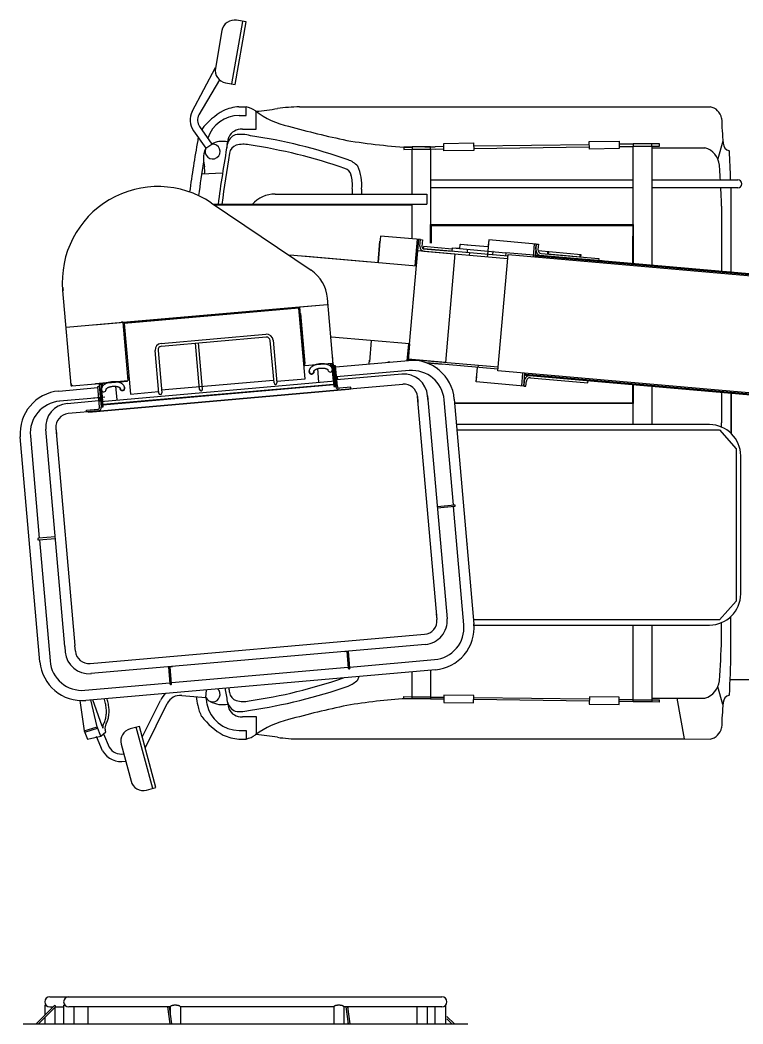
# Model space of a CAD drawing. Header units: inches. Extents: x 34 to 7218, y 31 to 7531.
# Drawn here: x 40 to 2559, y 4031 to 7529 of the extents above; entities that cross this region are included whole.
import ezdxf

# ---------------------------------------------------------------- set-up
doc = ezdxf.new("R2010")
doc.units = ezdxf.units.IN
doc.header["$MEASUREMENT"] = 0
doc.layers.add('Symbols', color=6, linetype='Continuous')

# ---------------------------------------------------------------- blocks, each defined once
blk = doc.blocks.new('A$C03BB38F2')
for p, q in [((0.5672, 1.8931), (0.5967, 2.0605)), ((0.5406, 2.0359), (0.5229, 1.9354)), ((0.5406, 2.0359), (0.5229, 1.9354)), ((0.4611, 1.8193), (0.5232, 1.937)), ((0.5338, 1.9041), (0.4788, 1.8099)), ((0.5856, 1.8316), (0.6056, 1.8316)), ((0.7483, 1.8313), (1.7806, 1.8313)), ((1.7806, 1.8313), (1.849, 1.8316)), ((0.4808, 1.7787), (0.5137, 1.7318)), ((0.4644, 1.7673), (0.4973, 1.7203)), ((0.5549, 1.7304), (0.559, 1.7503)), ((0.4973, 1.7203), (0.5137, 1.7318)), ((1.0846, 1.724), (1.0911, 1.7241)), ((1.0911, 1.7241), (1.1118, 1.7244)), ((1.1352, 1.7247), (1.1118, 1.7244)), ((1.525, 1.7299), (1.2152, 1.7258)), ((1.2153, 1.7198), (1.5251, 1.7239)), ((1.643, 1.7315), (1.605, 1.731)), ((1.6051, 1.725), (1.643, 1.7255)), ((1.643, 1.4108), (1.643, 1.7261)), ((1.713, 1.7324), (1.6896, 1.7321)), ((1.6896, 1.7261), (1.713, 1.7264)), ((1.693, 1.7261), (1.693, 1.4065)), ((1.713, 1.7264), (1.713, 1.7324)), ((1.8832, 1.7391), (1.8694, 1.6919)), ((1.0499, 1.5975), (1.0499, 1.7181)), ((1.0499, 1.6277), (1.0499, 1.7092)), ((1.0999, 1.7188), (1.0999, 1.4659)), ((1.0999, 1.7185), (1.1118, 1.7184)), ((1.0999, 1.7098), (1.0999, 1.6316)), ((1.1118, 1.7184), (1.1353, 1.7187)), ((1.693, 1.7216), (1.7606, 1.7216)), ((1.7606, 1.7216), (1.8345, 1.7216)), ((0.4863, 1.6516), (0.5424, 1.6547)), ((1.0999, 1.636), (1.643, 1.636)), ((1.693, 1.636), (1.9229, 1.636)), ((0.6834, 1.5975), (1.0899, 1.5975)), ((1.0899, 1.5975), (1.0899, 1.5703)), ((1.643, 1.6143), (1.0999, 1.6143)), ((1.9229, 1.6143), (1.693, 1.6143)), ((1.9046, 1.6143), (1.9046, 1.3879)), ((0.512, 1.574), (0.7793, 1.3934)), ((0.6834, 1.5703), (1.0899, 1.5703)), ((1.0499, 1.4776), (1.0499, 1.5703)), ((1.8796, 1.565), (1.8796, 1.3901)), ((1.0999, 1.5159), (1.643, 1.5159)), ((1.0999, 1.4662), (1.0999, 1.5159)), ((1.0999, 1.4659), (1.0999, 1.5159)), ((1.1011, 1.5159), (1.1011, 1.4662)), ((1.1011, 1.5135), (1.643, 1.5135)), ((1.643, 1.5159), (1.643, 1.5135)), ((1.6418, 1.4847), (1.643, 1.4847)), ((1.6418, 1.4109), (1.6418, 1.4847)), ((1.643, 1.4847), (1.643, 1.4108)), ((0.9639, 1.471), (0.959, 1.4143)), ((0.959, 1.4143), (0.9639, 1.471)), ((1.0585, 1.4056), (1.0647, 1.4763)), ((1.0616, 1.4053), (1.0678, 1.476)), ((1.1578, 1.4501), (1.0806, 1.4568)), ((1.1965, 1.4617), (1.2544, 1.4567)), ((1.2554, 1.4749), (1.252, 1.4358)), ((1.3773, 1.4642), (1.3743, 1.4297)), ((1.3829, 1.4637), (1.3799, 1.4292)), ((0.7221, 1.435), (0.939, 1.416)), ((0.7573, 1.4319), (1.0616, 1.4053)), ((1.0819, 1.4447), (1.3062, 1.425)), ((1.3068, 1.431), (1.082, 1.4507)), ((1.1982, 1.4405), (1.199, 1.4495)), ((1.2043, 1.434), (1.2048, 1.4399)), ((1.2524, 1.4297), (1.2529, 1.4357)), ((1.2667, 1.4436), (1.2659, 1.4346)), ((1.5591, 1.4182), (1.3017, 1.4405)), ((1.5497, 1.419), (1.3962, 1.4324)), ((1.4127, 1.437), (1.4725, 1.4318)), ((1.4137, 1.4369), (1.4142, 1.4429)), ((1.4157, 1.4367), (1.4162, 1.4427)), ((1.5003, 1.4293), (1.5009, 1.4353)), ((0.1136, 1.3392), (0.1358, 1.0852)), ((0.8226, 1.3009), (0.1975, 1.2462)), ((0.2748, 1.2542), (0.748, 1.2956)), ((0.7481, 1.2944), (0.748, 1.2956)), ((0.8238, 1.301), (0.7481, 1.2944)), ((0.763, 1.1379), (0.7493, 1.2945)), ((0.839, 1.1417), (0.8235, 1.3184)), ((0.7508, 1.2776), (0.7626, 1.1431)), ((0.2749, 1.253), (0.1235, 1.2397)), ((0.2749, 1.253), (0.2748, 1.2542)), ((0.2749, 1.253), (0.2885, 1.0976)), ((0.7523, 1.2471), (0.7508, 1.2469)), ((0.7524, 1.2451), (0.7509, 1.245)), ((0.3777, 1.1974), (0.6586, 1.222)), ((0.6593, 1.214), (0.3784, 1.1894)), ((1.0433, 1.1961), (0.8345, 1.2144)), ((0.4808, 1.0738), (0.47, 1.1975)), ((0.4888, 1.0745), (0.4779, 1.199)), ((0.6801, 1.0912), (0.6701, 1.2049)), ((0.6781, 1.2056), (0.688, 1.0919)), ((0.9407, 1.2051), (0.9357, 1.1483)), ((1.0402, 1.1964), (1.0362, 1.1511)), ((1.0433, 1.1961), (1.0394, 1.1514)), ((0.3713, 1.0642), (0.3613, 1.1779)), ((0.3693, 1.1786), (0.3792, 1.0649)), ((0.8356, 1.1665), (0.8378, 1.1416)), ((0.763, 1.1379), (0.8363, 1.1443)), ((0.8306, 1.1438), (0.8312, 1.1367)), ((0.835, 1.1442), (0.8369, 1.1235)), ((0.8398, 1.1418), (0.8353, 1.1414)), ((0.8353, 1.1414), (0.8392, 1.0966)), ((0.8393, 1.0961), (0.8353, 1.1409)), ((0.8368, 1.1415), (0.838, 1.1417)), ((0.8437, 1.097), (0.8398, 1.1418)), ((0.8454, 1.1345), (1.0402, 1.1515)), ((0.9352, 1.1423), (0.936, 1.1523)), ((1.0397, 1.1552), (1.2808, 1.1341)), ((1.0895, 1.1449), (1.1308, 1.1412)), ((1.2803, 1.1282), (1.0895, 1.1449)), ((1.1157, 1.1324), (1.1156, 1.132)), ((1.222, 1.0939), (1.2255, 1.133)), ((1.227, 1.1389), (1.2264, 1.1329)), ((0.2914, 1.1054), (0.2879, 1.1051)), ((0.8004, 1.0932), (0.7972, 1.1297)), ((0.8369, 1.1235), (0.8358, 1.1234)), ((1.0426, 1.1244), (0.8478, 1.1074)), ((1.0228, 1.1148), (0.8485, 1.0996)), ((0.851, 1.0998), (0.8503, 1.1076)), ((1.3439, 1.0833), (1.347, 1.1177)), ((1.3496, 1.0828), (1.3526, 1.1173)), ((1.3522, 1.1128), (1.531, 1.097)), ((0.1033, 1.0695), (0.2079, 1.0787)), ((0.1033, 1.0695), (0.2079, 1.0787)), ((0.138, 1.0882), (0.1356, 1.088)), ((0.1368, 1.0881), (0.137, 1.0853)), ((0.1381, 1.0844), (0.1409, 1.0847)), ((0.2019, 1.09), (0.2885, 1.0976)), ((0.2122, 1.0869), (0.2167, 1.0873)), ((0.2122, 1.0869), (0.2167, 1.0873)), ((0.2161, 1.042), (0.2122, 1.0869)), ((0.2161, 1.042), (0.8437, 1.097)), ((0.2164, 1.0901), (0.2182, 1.0693)), ((0.2167, 1.0873), (0.2206, 1.0424)), ((0.2167, 1.0873), (0.2171, 1.0818)), ((0.2167, 1.0873), (0.2171, 1.0818)), ((0.2171, 1.0818), (0.2206, 1.0424)), ((0.2215, 1.0833), (0.2209, 1.0905)), ((0.2213, 1.0342), (0.8399, 1.0883)), ((0.2214, 1.033), (0.84, 1.0871)), ((0.2264, 1.0909), (0.2266, 1.0878)), ((0.2309, 1.0905), (0.2309, 1.0913)), ((0.2594, 1.0458), (0.2562, 1.0824)), ((0.6785, 1.0981), (0.3776, 1.0717)), ((0.6877, 1.0959), (0.7634, 1.1025)), ((0.8509, 1.0725), (1.0252, 1.0877)), ((1.6418, 1.0359), (1.6418, 1.0873)), ((1.643, 0.9795), (1.643, 1.0872)), ((1.693, 1.0855), (1.693, 0.9795)), ((0.2102, 1.0516), (0.1056, 1.0424)), ((0.2102, 1.0516), (0.1056, 1.0424)), ((0.2265, 1.053), (0.1966, 1.0504)), ((0.2102, 1.0516), (0.2111, 1.0416)), ((0.2952, 1.0615), (0.3709, 1.0681)), ((1.0646, 1.0547), (1.0659, 1.0397)), ((1.1169, 0.4569), (1.0646, 1.0546)), ((1.0917, 1.057), (1.144, 0.4593)), ((1.093, 1.0421), (1.0917, 1.057)), ((1.8796, 1.0665), (1.8796, 0.9841)), ((1.9046, 1.0643), (1.9046, 0.9567)), ((1.9056, 1.0642), (1.9056, 0.9558)), ((0.1262, 1.0364), (0.2109, 1.0438)), ((0.1262, 1.0364), (0.2109, 1.0438)), ((1.1608, 0.7642), (1.1362, 1.0458)), ((1.1633, 1.0482), (1.216, 0.445)), ((1.1641, 1.0383), (1.6418, 1.0383)), ((0.2133, 1.0167), (0.1286, 1.0093)), ((0.2133, 1.0167), (0.1286, 1.0093)), ((0.0955, 0.9699), (0.0968, 0.9549)), ((0.0955, 0.9699), (0.0968, 0.9549)), ((0.0955, 0.9699), (0.1465, 0.3871)), ((1.8472, 0.9795), (1.1693, 0.9795)), ((1.8796, 0.973), (1.8796, 0.9841)), ((0.0527, 0.3437), (0, 0.9465)), ((0.0271, 0.9488), (0.051, 0.6752)), ((0.1194, 0.3847), (0.0684, 0.9675)), ((1.9308, 0.5259), (1.9308, 0.8959)), ((1.1182, 0.7605), (1.1635, 0.7644)), ((1.1639, 0.7599), (1.1186, 0.756)), ((1.1889, 0.4427), (1.1612, 0.7597)), ((0.0937, 0.6789), (0.0488, 0.675)), ((0.0492, 0.6705), (0.0941, 0.6744)), ((0.0514, 0.6707), (0.0798, 0.3461)), ((1.198, 0.6599), (1.1965, 0.6564)), ((1.1169, 0.4569), (1.1156, 0.4719)), ((1.9046, 0.3692), (1.9046, 0.4651)), ((1.216, 0.4423), (1.8472, 0.4423)), ((1.643, 0.4046), (1.643, 0.4423)), ((1.693, 0.4423), (1.693, 0.3359)), ((1.8796, 0.4032), (1.8796, 0.4489)), ((0.1872, 0.3391), (1.0838, 0.4175)), ((1.643, 0.2421), (1.643, 0.4046)), ((0.1194, 0.3847), (0.1207, 0.3698)), ((0.1478, 0.3722), (0.1465, 0.3871)), ((1.0862, 0.3904), (0.1896, 0.312)), ((0.8684, 0.3714), (0.8766, 0.3721)), ((0.8752, 0.372), (0.8792, 0.3266)), ((0.8837, 0.327), (0.8797, 0.3723)), ((0.3971, 0.3301), (0.401, 0.2847)), ((0.4002, 0.3304), (0.4084, 0.3311)), ((0.4055, 0.2851), (0.4016, 0.3305)), ((0.4053, 0.2879), (0.879, 0.3293)), ((0.8835, 0.3297), (1.1103, 0.3496)), ((1.693, 0.3359), (1.693, 0.2421)), ((1.1127, 0.3225), (0.1757, 0.2405)), ((1.0499, 0.2501), (1.0499, 0.317)), ((1.0999, 0.3214), (1.0999, 0.2494)), ((1.9025, 0.2961), (1.9736, 0.2961)), ((0.1734, 0.2676), (0.4008, 0.2875)), ((1.8832, 0.2291), (1.8694, 0.2763)), ((0.4329, 0.2538), (0.4971, 0.2482)), ((0.4971, 0.2482), (0.4992, 0.2681)), ((1.0999, 0.2494), (1.1353, 0.249)), ((1.1352, 0.2435), (1.0999, 0.244)), ((1.525, 0.2383), (1.2152, 0.2424)), ((1.2153, 0.248), (1.5251, 0.2441)), ((1.6051, 0.2431), (1.643, 0.2427)), ((1.693, 0.2466), (1.7606, 0.2466)), ((1.7806, 0.1369), (1.7606, 0.2466)), ((1.7606, 0.2466), (1.8345, 0.2466)), ((0.2195, 0.1711), (0.1948, 0.2421)), ((0.327, 0.1418), (0.3757, 0.2405)), ((0.3348, 0.1126), (0.3936, 0.2317)), ((0.5549, 0.2378), (0.559, 0.2179)), ((1.643, 0.2367), (1.605, 0.2372)), ((1.6891, 0.2421), (1.713, 0.2418)), ((1.713, 0.2358), (1.6916, 0.2361)), ((1.713, 0.2358), (1.713, 0.2418)), ((0.1714, 0.159), (0.2058, 0.1695)), ((0.1728, 0.1556), (0.2072, 0.1661)), ((0.2195, 0.1711), (0.2216, 0.1658)), ((0.355, 0.0044), (0.311, 0.1686)), ((0.2208, 0.1054), (0.2047, 0.1432)), ((0.2231, 0.151), (0.2384, 0.115)), ((0.5856, 0.1366), (0.6056, 0.1366)), ((0.7483, 0.1369), (1.7806, 0.1369)), ((1.7806, 0.1369), (1.849, 0.1366)), ((0.2705, 0.1226), (0.2969, 0.024))]:
    blk.add_line(p, q)
for points in [[(0.5505, 1.896), (0.5756, 1.8916), (0.6051, 2.059), (0.58, 2.0634)], [(0.5863, 1.8082), (0.6056, 1.8082), (0.6056, 1.8316)], [(0.5954, 1.7714), (0.6323, 1.7714), (0.6323, 1.8195)], [(1.0499, 1.7236), (1.0282, 1.7233), (1.0283, 1.7173), (1.0499, 1.7178)], [(1.0499, 1.7181), (1.0999, 1.7181), (1.0999, 1.7241), (1.0499, 1.7241), (1.0499, 1.7181)], [(1.1351, 1.7334), (1.2151, 1.7345), (1.2153, 1.7145), (1.1353, 1.7134), (1.1351, 1.7334)], [(1.5249, 1.7383), (1.6049, 1.7394), (1.6052, 1.7194), (1.5252, 1.7183), (1.5249, 1.7383)], [(1.643, 1.7261), (1.693, 1.7261), (1.693, 1.7321), (1.643, 1.7321), (1.643, 1.7261)], [(0.5198, 1.5687), (1.0499, 1.5687), (1.0499, 1.5699), (0.5181, 1.5699)], [(1.0999, 1.5159), (1.643, 1.5159), (1.643, 1.4109)], [(1.0725, 1.4756), (0.9652, 1.485), (0.9636, 1.4671)], [(1.071, 1.4577), (1.0725, 1.4756), (1.0781, 1.4751), (1.0766, 1.4572)], [(1.0806, 1.4568), (1.0801, 1.4508), (1.1574, 1.4441)], [(1.1781, 1.4513), (1.179, 1.4623), (1.1801, 1.4632), (1.1995, 1.4615)], [(1.3829, 1.4637), (1.2554, 1.4749), (1.2542, 1.4609)], [(1.3817, 1.4498), (1.3829, 1.4637), (1.3885, 1.4632), (1.3873, 1.4493)], [(1.0652, 1.4461), (1.1648, 1.4374), (1.1393, 1.1465), (1.0397, 1.1552), (1.0652, 1.4461)], [(1.1573, 1.4441), (1.1581, 1.4531), (1.3017, 1.4405), (1.3009, 1.4315)], [(1.1781, 1.4515), (1.1677, 1.4524), (1.1677, 1.4528)], [(1.3072, 1.4356), (2.2037, 1.3572), (2.1764, 1.0452), (1.2799, 1.1236), (1.3072, 1.4356)], [(1.3542, 1.1125), (5.2294, 0.7734), (5.2575, 1.0946), (1.3823, 1.4336)], [(5.2572, 1.0919), (1.382, 1.431), (1.3819, 1.4291)], [(1.3964, 1.4384), (1.5023, 1.4292), (1.5029, 1.4351), (1.3878, 1.4452)], [(1.3964, 1.4384), (1.5502, 1.425), (1.5497, 1.419)], [(0.7634, 1.1025), (0.7468, 1.2918), (0.2786, 1.2508), (0.2952, 1.0615)], [(0.7748, 1.1219), (0.7747, 1.1228), (0.7748, 1.1241), (0.775, 1.1254), (0.7753, 1.1266), (0.7758, 1.1278), (0.7763, 1.1289), (0.7769, 1.13), (0.7776, 1.131), (0.7783, 1.132), (0.7792, 1.1329), (0.78, 1.1338), (0.781, 1.1346), (0.7819, 1.1354), (0.783, 1.1362), (0.784, 1.1369), (0.7852, 1.1376), (0.7863, 1.1382), (0.7875, 1.1388), (0.7888, 1.1394), (0.79, 1.1399), (0.7913, 1.1404), (0.7927, 1.1409), (0.794, 1.1413), (0.7954, 1.1417), (0.7968, 1.142), (0.7982, 1.1423), (0.7996, 1.1426), (0.8011, 1.1428), (0.8026, 1.143), (0.804, 1.1431), (0.8055, 1.1432), (0.807, 1.1433), (0.8084, 1.1433), (0.8099, 1.1433), (0.8113, 1.1433), (0.8128, 1.1432), (0.8142, 1.1431), (0.8156, 1.1429), (0.817, 1.1427), (0.8184, 1.1424), (0.8197, 1.1421), (0.821, 1.1418), (0.8223, 1.1414), (0.8235, 1.1409), (0.8248, 1.1405), (0.826, 1.14), (0.8271, 1.1394), (0.8282, 1.1388), (0.8293, 1.1381), (0.8303, 1.1374), (0.8312, 1.1366), (0.8322, 1.1358), (0.833, 1.1349), (0.8338, 1.1339), (0.8345, 1.1329), (0.8351, 1.1318), (0.8357, 1.1307), (0.8361, 1.1295), (0.8364, 1.1282), (0.8365, 1.1273)], [(0.7868, 1.1223), (0.7867, 1.1227), (0.7868, 1.1228), (0.7868, 1.1229), (0.7868, 1.123), (0.7869, 1.1232), (0.787, 1.1234), (0.7871, 1.1237), (0.7873, 1.124), (0.7876, 1.1244), (0.7879, 1.1247), (0.7883, 1.1251), (0.7888, 1.1255), (0.7893, 1.1259), (0.7898, 1.1264), (0.7905, 1.1268), (0.7912, 1.1272), (0.7919, 1.1276), (0.7927, 1.128), (0.7936, 1.1284), (0.7945, 1.1288), (0.7954, 1.1291), (0.7964, 1.1295), (0.7974, 1.1298), (0.7984, 1.13), (0.7995, 1.1303), (0.8006, 1.1305), (0.8017, 1.1307), (0.8028, 1.1309), (0.8039, 1.1311), (0.8051, 1.1312), (0.8062, 1.1313), (0.8073, 1.1313), (0.8085, 1.1313), (0.8096, 1.1313), (0.8107, 1.1313), (0.8118, 1.1312), (0.8129, 1.1311), (0.8139, 1.131), (0.815, 1.1308), (0.8159, 1.1306), (0.8169, 1.1304), (0.8178, 1.1302), (0.8186, 1.1299), (0.8194, 1.1297), (0.8202, 1.1294), (0.8209, 1.1291), (0.8215, 1.1288), (0.8221, 1.1284), (0.8226, 1.1281), (0.8231, 1.1278), (0.8235, 1.1275), (0.8238, 1.1272), (0.824, 1.1269), (0.8242, 1.1267), (0.8244, 1.1265), (0.8245, 1.1263), (0.8245, 1.1262), (0.8246, 1.1261), (0.8246, 1.126), (0.8246, 1.1256)], [(0.8362, 1.1309), (0.8405, 1.0816), (0.845, 1.082), (0.8407, 1.1313)], [(0.85, 1.082), (0.8452, 1.1372), (0.8407, 1.1368), (0.8455, 1.0816)], [(0.85, 1.082), (0.8452, 1.1372), (0.8407, 1.1368), (0.8455, 1.0816)], [(1.3496, 1.0828), (1.222, 1.0939), (1.2233, 1.1079)], [(1.3546, 1.1171), (1.3544, 1.1152), (5.2296, 0.7761)], [(1.3672, 1.1053), (1.5211, 1.0918), (1.5216, 1.0978)], [(0.1382, 1.0832), (0.202, 1.0888), (0.2019, 1.09)], [(0.2019, 1.09), (0.202, 1.0888), (0.2874, 1.0963), (0.2873, 1.0975)], [(0.202, 1.0888), (0.2874, 1.0963), (0.2873, 1.0975)], [(0.2125, 1.0262), (0.2076, 1.0815), (0.2121, 1.0819), (0.2169, 1.0266)], [(0.2125, 1.0262), (0.2076, 1.0815), (0.2121, 1.0819), (0.2169, 1.0266)], [(0.2125, 1.0262), (0.2076, 1.0815), (0.2121, 1.0819), (0.2169, 1.0266)], [(0.2125, 1.0262), (0.2076, 1.0815), (0.2121, 1.0819), (0.2169, 1.0266)], [(0.2131, 1.0764), (0.2174, 1.0271), (0.2219, 1.0275), (0.2176, 1.0768)], [(0.2796, 1.0785), (0.2795, 1.0795), (0.2792, 1.0807), (0.2788, 1.0819), (0.2783, 1.0831), (0.2776, 1.0842), (0.2769, 1.0852), (0.2761, 1.0862), (0.2753, 1.0871), (0.2744, 1.0879), (0.2734, 1.0887), (0.2724, 1.0894), (0.2713, 1.09), (0.2702, 1.0907), (0.2691, 1.0912), (0.2679, 1.0917), (0.2667, 1.0922), (0.2654, 1.0926), (0.2641, 1.093), (0.2628, 1.0934), (0.2615, 1.0937), (0.2601, 1.0939), (0.2587, 1.0941), (0.2573, 1.0943), (0.2559, 1.0944), (0.2545, 1.0945), (0.253, 1.0946), (0.2515, 1.0946), (0.2501, 1.0946), (0.2486, 1.0945), (0.2471, 1.0944), (0.2457, 1.0942), (0.2442, 1.0941), (0.2428, 1.0938), (0.2413, 1.0936), (0.2399, 1.0933), (0.2385, 1.0929), (0.2371, 1.0925), (0.2358, 1.0921), (0.2345, 1.0917), (0.2332, 1.0912), (0.2319, 1.0907), (0.2307, 1.0901), (0.2295, 1.0895), (0.2283, 1.0888), (0.2272, 1.0882), (0.2261, 1.0875), (0.2251, 1.0867), (0.2241, 1.0859), (0.2232, 1.0851), (0.2223, 1.0842), (0.2215, 1.0833), (0.2207, 1.0823), (0.22, 1.0813), (0.2194, 1.0802), (0.2189, 1.079), (0.2185, 1.0779), (0.2181, 1.0766), (0.2179, 1.0754), (0.2179, 1.0741), (0.2179, 1.0731)], [(0.2299, 1.0736), (0.2299, 1.0739), (0.2299, 1.074), (0.2299, 1.0741), (0.2299, 1.0743), (0.23, 1.0745), (0.2301, 1.0747), (0.2303, 1.075), (0.2305, 1.0753), (0.2307, 1.0756), (0.2311, 1.076), (0.2314, 1.0764), (0.2319, 1.0768), (0.2324, 1.0772), (0.233, 1.0776), (0.2336, 1.078), (0.2343, 1.0785), (0.235, 1.0789), (0.2358, 1.0793), (0.2367, 1.0797), (0.2376, 1.08), (0.2385, 1.0804), (0.2395, 1.0807), (0.2405, 1.081), (0.2415, 1.0813), (0.2426, 1.0816), (0.2437, 1.0818), (0.2448, 1.082), (0.2459, 1.0822), (0.2471, 1.0823), (0.2482, 1.0824), (0.2493, 1.0825), (0.2505, 1.0826), (0.2516, 1.0826), (0.2527, 1.0826), (0.2539, 1.0826), (0.2549, 1.0825), (0.256, 1.0824), (0.2571, 1.0822), (0.2581, 1.0821), (0.2591, 1.0819), (0.26, 1.0817), (0.2609, 1.0815), (0.2618, 1.0812), (0.2626, 1.0809), (0.2633, 1.0806), (0.264, 1.0803), (0.2647, 1.08), (0.2652, 1.0797), (0.2658, 1.0794), (0.2662, 1.0791), (0.2666, 1.0788), (0.2669, 1.0785), (0.2672, 1.0782), (0.2673, 1.078), (0.2675, 1.0778), (0.2676, 1.0776), (0.2677, 1.0774), (0.2677, 1.0773), (0.2677, 1.0773), (0.2678, 1.0769)], [(0.8558, 1.0729), (0.8862, 1.0756), (0.8858, 1.0801), (0.8554, 1.0774)], [(0.8558, 1.0729), (0.8862, 1.0756), (0.8858, 1.0801), (0.8554, 1.0774)], [(1.643, 1.0873), (1.643, 1.0359), (1.1643, 1.0359)], [(1.3508, 1.0967), (1.3496, 1.0828), (1.3552, 1.0823), (1.3564, 1.0962)], [(0.1834, 1.0141), (0.8807, 1.0751), (0.8809, 1.0735), (0.1835, 1.0125), (0.1834, 1.0141)], [(0.1834, 1.0141), (0.8807, 1.0751), (0.8809, 1.0735), (0.1835, 1.0125), (0.1834, 1.0141)], [(0.2083, 1.0163), (0.1779, 1.0136), (0.1775, 1.0181), (0.2079, 1.0208)], [(0.2083, 1.0163), (0.1779, 1.0136), (0.1775, 1.0181), (0.2079, 1.0208)], [(1.1705, 0.9659), (1.8742, 0.9659), (1.9182, 0.9151), (1.9182, 0.5067), (1.8742, 0.4559), (1.2151, 0.4559)], [(0.2308, 0.2154), (0.2306, 0.2188), (0.2302, 0.2222), (0.2298, 0.2256), (0.2292, 0.229), (0.2284, 0.2324), (0.2276, 0.2357), (0.2267, 0.239), (0.2256, 0.2423), (0.2247, 0.2448)], [(0.2299, 0.1773), (0.2302, 0.1777), (0.2315, 0.1801), (0.2326, 0.1827), (0.2337, 0.1854), (0.2347, 0.1881), (0.2355, 0.191), (0.2362, 0.194), (0.2369, 0.197), (0.2374, 0.2002), (0.2377, 0.2034), (0.238, 0.2066), (0.2381, 0.2099), (0.2381, 0.2132), (0.238, 0.2166), (0.2378, 0.22), (0.2374, 0.2234), (0.2369, 0.2268), (0.2363, 0.2302), (0.2356, 0.2336), (0.2348, 0.237), (0.2339, 0.2403), (0.2328, 0.2436), (0.2321, 0.2454)], [(1.0499, 0.2447), (1.0282, 0.2449), (1.0283, 0.2504), (1.0499, 0.2501)], [(1.0499, 0.2501), (1.0999, 0.2501), (1.0999, 0.2441), (1.0499, 0.2441), (1.0499, 0.2501)], [(1.1351, 0.2348), (1.2151, 0.2337), (1.2153, 0.2537), (1.1353, 0.2548), (1.1351, 0.2348)], [(1.5249, 0.23), (1.6049, 0.229), (1.6052, 0.249), (1.5252, 0.25), (1.5249, 0.23)], [(0.1596, 0.2402), (0.1714, 0.159), (0.1806, 0.1366), (0.2162, 0.1448), (0.2292, 0.1565), (0.2278, 0.1617)], [(0.2162, 0.1448), (0.2058, 0.1695), (0.1893, 0.2416)], [(0.2225, 0.1757), (0.223, 0.1765), (0.2243, 0.1789), (0.2255, 0.1815), (0.2265, 0.1841), (0.2275, 0.1869), (0.2283, 0.1898), (0.2291, 0.1927), (0.2297, 0.1958), (0.2302, 0.1989), (0.2305, 0.2021), (0.2308, 0.2054), (0.2309, 0.2087), (0.2309, 0.212), (0.2308, 0.2154)], [(1.643, 0.2421), (1.693, 0.2421), (1.693, 0.2361), (1.643, 0.2361), (1.643, 0.2421)], [(0.5954, 0.1968), (0.6323, 0.1968), (0.6323, 0.1487)], [(0.3386, 0), (0.3632, 0.0066), (0.3192, 0.1708), (0.2946, 0.1642)], [(0.5863, 0.16), (0.6056, 0.16), (0.6056, 0.1366)]]:
    blk.add_lwpolyline(points)
for centre, radius, start, end in [((0.5741, 2.03), 0.034, 80, 170), ((0.5564, 1.9295), 0.034, 170, 260), ((0.5564, 1.9295), 0.034, 170, 260), ((0.597, 1.6996), 0.1325, 94.9461, 113.5029), ((0.5775, 1.7346), 0.101, 58.2867, 73.8447), ((0.7563, 1.3297), 0.5017, 90.9138, 97.7046), ((1.8417, 1.7937), 0.0386, 11.213, 79.1633), ((0.5054, 1.7959), 0.05, 152.1919, 215), ((0.5054, 1.7959), 0.03, 152.1919, 215), ((0.6399, 1.6515), 0.1947, 119.4198, 142.1176), ((0.5866, 1.7202), 0.088, 89.8173, 162.0805), ((0.7696, 2.0038), 0.2301, 232.8375, 257.2948), ((0.5318, 2.8226), 1.0081, 275.6993, 278.9735), ((1.3998, 4.2558), 2.5683, 254.6279, 258.223), ((2.7439, 1.8205), 0.8645, 181.2823, 185.7574), ((0.5432, 1.734), 0.068, 166.9086, 173.5635), ((0.5899, 1.7239), 0.0356, 112.5685, 169.4757), ((0.5924, 1.7347), 0.0369, 85.4246, 154.9752), ((0.5897, 1.6568), 0.1009, 74.2468, 97.6746), ((0.4217, 0.399), 1.3689, 70.5058, 81.7962), ((4.4947, 1.0421), 4.0796, 170.1274, 172.0946), ((0.5156, 1.7116), 0.02, 153.1725, 96.8275), ((0.5485, 1.653), 0.087, 100.666, 113.9833), ((4.4947, 1.0421), 3.9996, 170.0902, 172.4166), ((0.5418, 1.6343), 0.1046, 82.265, 95.1219), ((0.6658, 1.7209), 0.112, 177.8783, 179.6235), ((0.5856, 1.7044), 0.0248, 105.3836, 174.2593), ((0.5979, 1.6637), 0.0673, 76.6015, 106.2845), ((0.4217, 0.399), 1.3439, 70.5058, 81.7962), ((1.1233, 3.193), 1.4724, 260.3137, 267.1398), ((1.9053, 1.7346), 0.0216, 181.9764, 257.1933), ((0.5444, 1.6947), 0.0536, 151.4637, 182.8844), ((4.4947, 1.0421), 3.9896, 170.408, 172.3975), ((1.8205, 1.6698), 0.0536, 5.5805, 74.8651), ((-1.5603, 1.5338), 3.4655, 1.6897, 2.9722), ((4.4947, 1.0421), 4.0546, 170.8889, 172.1852), ((0.5803, 1.6937), 0.0894, 181.1051, 194.7257), ((0.4003, 1.6601), 0.0941, 355.063, 6.6118), ((0.8567, 1.6272), 0.0659, 43.5377, 70.6518), ((0.7854, 1.6211), 0.1298, 355.5403, 23.428), ((-0.6994, 1.4851), 2.5802, 3.3531, 4.2224), ((0.8656, 1.6452), 0.0212, 10.7879, 77.2973), ((0.7854, 1.6211), 0.1048, 355.5403, 15.5746), ((0.3688, 1.3616), 0.2562, 56.023, 185.0021), ((1.9229, 1.6251), 0.0109, 270, 90), ((0.6834, 1.5139), 0.0836, 90, 137.944), ((29.7032, 0.8736), 28.8228, 178.53283, 178.56079), ((29.7032, 0.8736), 28.7978, 178.53283, 178.55954), ((-0.6994, 1.4851), 2.5802, 1.7754, 2.8705), ((1.0829, 1.4566), 0.012, 174.9994, 264.9994), ((1.0825, 1.4567), 0.006, 174.9994, 264.9994), ((1.2672, 1.443), 0.0005, 84.9994, 174.9994), ((1.3976, 1.4484), 0.016, 174.9994, 264.9994), ((1.3973, 1.4484), 0.01, 174.9994, 264.9994), ((0.7227, 1.3096), 0.1012, 5.0021, 55.9612), ((0.3688, 1.3616), 0.255, 183.2223, 185.0021), ((0.2729, 1.2528), 0.002, 5.0021, 185.0021), ((0.6602, 1.2041), 0.018, 5.0021, 95.0021), ((0.6602, 1.2041), 0.01, 5.0021, 95.0021), ((0.3792, 1.1795), 0.018, 95.0021, 185.0021), ((0.3792, 1.1795), 0.01, 95.0021, 185.0021), ((0.8244, 1.1455), 0.0105, 306.746, 309.85), ((0.9881, 1.1409), 0.0065, 72.4128, 117.7451), ((1.0501, 1.0383), 0.1136, 4.9994, 94.9994), ((0.7808, 1.1221), 0.007, 141.257, 17.2637), ((0.7808, 1.1221), 0.006, 185.0021, 5.0021), ((0.8306, 1.1264), 0.006, 185.0021, 5.0021), ((1.0284, 1.0515), 0.0636, 4.9994, 94.9994), ((1.0501, 1.0383), 0.0864, 4.9994, 94.9994), ((1.3667, 1.0953), 0.016, 84.9994, 174.9994), ((1.3664, 1.0953), 0.01, 84.9994, 174.9994), ((0.138, 1.0854), 0.0022, 185.0021, 275.0021), ((0.138, 1.0854), 0.001, 185.0021, 275.0021), ((0.138, 1.0854), 0.001, 185.0021, 275.0021), ((0.2737, 1.0777), 0.007, 172.7405, 48.7472), ((0.2737, 1.0777), 0.006, 185.0021, 5.0021), ((0.6841, 1.0915), 0.004, 185.0021, 5.0021), ((0.855, 1.0824), 0.0095, 184.9994, 274.9994), ((0.855, 1.0824), 0.0095, 184.9994, 274.9994), ((0.855, 1.0824), 0.005, 184.9994, 274.9994), ((0.855, 1.0824), 0.005, 184.9994, 274.9994), ((1.0284, 1.0515), 0.0364, 4.9994, 94.9994), ((0.1132, 0.9564), 0.1136, 94.9994, 184.9994), ((0.1132, 0.9564), 0.1136, 94.9994, 184.9994), ((0.2239, 1.0733), 0.006, 185.0021, 5.0021), ((0.3752, 1.0645), 0.004, 185.0021, 5.0021), ((0.4848, 1.0741), 0.004, 185.0021, 5.0021), ((0.1132, 0.9564), 0.0864, 94.9994, 184.9994), ((0.1132, 0.9564), 0.0864, 94.9994, 184.9994), ((0.1318, 0.973), 0.0636, 94.9994, 184.9994), ((0.1318, 0.973), 0.0636, 94.9994, 184.9994), ((0.2075, 1.0257), 0.005, 274.9994, 4.9994), ((0.2075, 1.0257), 0.005, 274.9994, 4.9994), ((0.2075, 1.0257), 0.0095, 274.9994, 4.9994), ((0.2075, 1.0257), 0.0095, 274.9994, 4.9994), ((0.1318, 0.973), 0.0364, 94.9994, 184.9994), ((0.1318, 0.973), 0.0364, 94.9994, 184.9994), ((1.8472, 0.8959), 0.0836, 0, 90), ((1.1637, 0.7622), 0.00225, 275, 95), ((0.049, 0.6727), 0.00225, 95, 275), ((1.8472, 0.5259), 0.0836, 270, 0), ((1.0806, 0.4538), 0.0636, 274.9994, 4.9994), ((1.0806, 0.4538), 0.0364, 274.9994, 4.9994), ((1.1028, 0.4356), 0.0864, 274.9719, 4.9994), ((1.1028, 0.4356), 0.1136, 274.9719, 4.9994), ((-0.6994, 0.4831), 2.5802, 355.7776, 358.2246), ((0.1841, 0.3753), 0.0636, 184.9994, 274.9994), ((0.1841, 0.3753), 0.0364, 184.9994, 274.9994), ((-1.5603, 0.4344), 3.4655, 357.0278, 358.9223), ((0.1659, 0.3536), 0.1136, 184.9994, 274.9719), ((0.1659, 0.3536), 0.0864, 184.9994, 274.9719), ((0.8815, 0.3268), 0.00225, 185, 5), ((0.4217, 1.5692), 1.3439, 278.2038, 289.3138), ((0.7854, 0.3471), 0.1298, 336.572, 340.8495), ((0.4033, 0.2849), 0.00225, 185, 5), ((0.5156, 0.2566), 0.02, 205, 47.6883), ((4.4947, 0.9261), 3.9996, 189.396, 189.9098), ((4.4947, 0.9261), 3.9896, 189.407, 189.592), ((0.4217, 1.5692), 1.3689, 278.2038, 289.4942), ((0.8567, 0.341), 0.0659, 289.3482, 316.4623), ((1.8205, 0.2984), 0.0536, 285.1349, 354.4195), ((0.4295, 0.2139), 0.06, 131.0018, 153.728), ((0.4295, 0.2139), 0.04, 85, 153.728), ((4.4947, 0.9261), 4.0796, 189.5333, 189.8726), ((0.5444, 0.2735), 0.0536, 208.3879, 210.4746), ((4.4947, 0.9261), 4.0546, 189.6529, 189.8726), ((0.5156, 0.2566), 0.02, 143.2374, 145), ((0.6658, 0.2473), 0.112, 180.3765, 182.1217), ((0.5856, 0.2638), 0.0248, 185.7407, 254.6164), ((1.1233, -1.2248), 1.4724, 93.4868, 99.6863), ((1.9053, 0.2336), 0.0216, 102.8067, 178.0236), ((0.5816, 0.248), 0.1081, 191.4191, 208.0651), ((0.5866, 0.248), 0.088, 190.9158, 270.1827), ((0.5485, 0.3152), 0.087, 243.1099, 259.334), ((0.5418, 0.3339), 0.1046, 264.8781, 277.735), ((0.5899, 0.2443), 0.0356, 190.5243, 247.4315), ((0.5924, 0.2335), 0.0369, 205.0248, 274.5754), ((0.5979, 0.3045), 0.0673, 253.7155, 283.3985), ((1.3998, -2.2876), 2.5683, 101.777, 105.3721), ((2.7439, 0.1477), 0.8645, 174.2426, 178.7177), ((0.6399, 0.3167), 0.1947, 217.8824, 240.5802), ((0.5897, 0.3114), 0.1009, 262.3254, 285.7532), ((0.7696, -0.0356), 0.2301, 102.7052, 127.1625), ((0.2337, 0.1697), 0.0127, 151.6408, 197.5491), ((0.247, 0.167), 0.02, 149.0162, 195.3832), ((0.3034, 0.1314), 0.034, 105, 195), ((1.8417, 0.1745), 0.0386, 280.8367, 348.787), ((0.597, 0.2686), 0.1325, 246.4971, 265.0539), ((0.5775, 0.2336), 0.101, 286.1553, 301.7133), ((0.5318, -0.8544), 1.0081, 81.0265, 84.3007), ((0.7563, 0.6385), 0.5017, 262.2954, 269.0862), ((0.2696, 0.1321), 0.0356, 208.7008, 282.4246), ((0.2696, 0.1321), 0.0556, 208.7008, 282.4246), ((0.3298, 0.0328), 0.034, 195, 285)]:
    blk.add_arc(centre, radius, start, end)

msp = doc.modelspace()

# ---------------------------------------------------------------- linework, layer by layer
at = {"layer": 'Symbols'}
for p, q in [((159.4, 4094.7), (96, 4031.3)), ((126.2, 4096.4), (131.1, 4096.4)), ((126.2, 4096.4), (126.2, 4061.5)), ((143.9, 4125.9), (209.7, 4125.9)), ((192, 4096.4), (196.5, 4096.4)), ((192, 4096.4), (192, 4031.3)), ((209.7, 4125.9), (1509.7, 4125.9)), ((1521.9, 4095.4), (1521.9, 4031.3)), ((104.3, 4031.3), (163.5, 4090.5)), ((143.9, 4090.5), (155.2, 4090.5)), ((161.6, 4088.6), (161.6, 4031.3)), ((163.5, 4090.5), (192, 4090.5)), ((563.4, 4090.5), (209.7, 4090.5)), ((227.4, 4090.5), (227.4, 4031.3)), ((276.2, 4090.5), (276.2, 4031.3)), ((553.8, 4090.5), (561.7, 4031.3)), ((559.6, 4090.5), (567.5, 4031.3)), ((563.4, 4090.5), (563.4, 4062.1)), ((598.8, 4090.5), (598.8, 4031.3)), ((1133.2, 4090.5), (598.8, 4090.5)), ((1133.2, 4090.5), (1133.2, 4031.3)), ((1168.6, 4090.5), (1168.6, 4031.3)), ((1509.7, 4090.5), (1168.6, 4090.5)), ((1175.4, 4090.5), (1183.3, 4031.3)), ((1181.2, 4090.5), (1189.2, 4031.3)), ((1182.7, 4090.5), (1182.7, 4079.4)), ((1422.7, 4090.5), (1422.7, 4031.3)), ((1458.1, 4090.5), (1458.1, 4031.3)), ((1486.5, 4031.3), (1486.5, 4090.5)), ((51.1, 4031.3), (118.7, 4031.3)), ((118.7, 4031.3), (1600.7, 4031.3)), ((126.2, 4053.3), (126.2, 4031.3)), ((1182.7, 4035.8), (1182.7, 4031.3)), ((1527.4, 4057.3), (1553.4, 4031.3)), ((1545.1, 4031.3), (1527.4, 4049.1))]:
    msp.add_line(p, q, dxfattribs=at)
for points in [[(598.8, 4090.5), (598.8, 4090.9), (598.7, 4091.2), (598.6, 4091.5), (598.4, 4091.8), (598.2, 4092.1), (597.9, 4092.4), (597.6, 4092.6), (597.3, 4092.9), (596.9, 4093.2), (596.4, 4093.5), (595.9, 4093.7), (595.4, 4094), (594.8, 4094.2), (594.2, 4094.5), (593.6, 4094.7), (592.9, 4094.9), (592.2, 4095.1), (591.5, 4095.3), (590.7, 4095.5), (589.9, 4095.6), (589.1, 4095.8), (588.3, 4095.9), (587.4, 4096), (586.6, 4096.1), (585.7, 4096.2), (584.8, 4096.3), (583.9, 4096.3), (583, 4096.4), (582, 4096.4), (581.1, 4096.4), (580.2, 4096.4), (579.3, 4096.4), (578.3, 4096.3), (577.4, 4096.3), (576.5, 4096.2), (575.6, 4096.1), (574.8, 4096), (573.9, 4095.9), (573.1, 4095.8), (572.3, 4095.6), (571.5, 4095.5), (570.7, 4095.3), (570, 4095.1), (569.3, 4094.9), (568.6, 4094.7), (568, 4094.5), (567.4, 4094.2), (566.8, 4094), (566.3, 4093.7), (565.8, 4093.5), (565.4, 4093.2), (565, 4092.9), (564.6, 4092.6), (564.3, 4092.4), (564, 4092.1), (563.8, 4091.8), (563.6, 4091.5), (563.5, 4091.2), (563.4, 4090.9), (563.4, 4090.5)], [(1168.6, 4090.5), (1168.6, 4090.9), (1168.5, 4091.2), (1168.4, 4091.5), (1168.2, 4091.8), (1168, 4092.1), (1167.7, 4092.4), (1167.4, 4092.6), (1167.1, 4092.9), (1166.7, 4093.2), (1166.2, 4093.5), (1165.8, 4093.7), (1165.2, 4094), (1164.7, 4094.2), (1164.1, 4094.5), (1163.4, 4094.7), (1162.8, 4094.9), (1162.1, 4095.1), (1161.3, 4095.3), (1160.6, 4095.5), (1159.8, 4095.6), (1159, 4095.8), (1158.1, 4095.9), (1157.3, 4096), (1156.4, 4096.1), (1155.5, 4096.2), (1154.6, 4096.3), (1153.7, 4096.3), (1152.8, 4096.4), (1151.9, 4096.4), (1150.9, 4096.4), (1150, 4096.4), (1149.1, 4096.4), (1148.2, 4096.3), (1147.3, 4096.3), (1146.4, 4096.2), (1145.5, 4096.1), (1144.6, 4096), (1143.7, 4095.9), (1142.9, 4095.8), (1142.1, 4095.6), (1141.3, 4095.5), (1140.5, 4095.3), (1139.8, 4095.1), (1139.1, 4094.9), (1138.4, 4094.7), (1137.8, 4094.5), (1137.2, 4094.2), (1136.6, 4094), (1136.1, 4093.7), (1135.6, 4093.5), (1135.2, 4093.2), (1134.8, 4092.9), (1134.4, 4092.6), (1134.1, 4092.4), (1133.9, 4092.1), (1133.6, 4091.8), (1133.5, 4091.5), (1133.3, 4091.2), (1133.3, 4090.9), (1133.2, 4090.5)]]:
    msp.add_lwpolyline(points, dxfattribs=at)
for centre, radius, start, end in [((143.9, 4108.2), 17.7, 90, 270), ((161.4, 4092.6), 2.92, 315, 135), ((209.7, 4108.2), 17.7, 90, 270), ((1509.7, 4108.2), 17.7, 270, 90)]:
    msp.add_arc(centre, radius, start, end, dxfattribs=at)

# ---------------------------------------------------------------- block references
at = {"layer": 'Symbols', "xscale": 1300, "yscale": 1300, "zscale": 1300}
msp.add_blockref('A$C03BB38F2', (40.9, 4846.3), dxfattribs=at)

doc.saveas('drawing.dxf')
